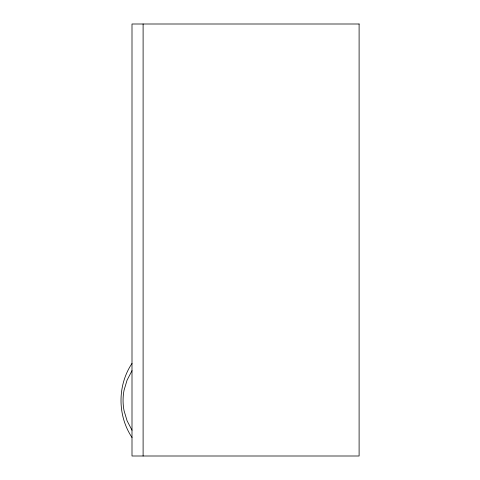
<?xml version="1.0" encoding="UTF-8"?>
<svg xmlns="http://www.w3.org/2000/svg" width="480" height="480" viewBox="0 0 480 480"><rect width="100%" height="100%" fill="white"/><g stroke="black" fill="none" stroke-linecap="round" stroke-linejoin="round"><path stroke-width="0.72" d="M132 363.426C117.354 385.338 117.354 415.578 132 437.484M132 370.686L127.086 380.124L124.08 390.138A53.136 53.136 0 0 0 124.08 410.772L127.086 420.792L132 430.23M143.106 24L143.106 456M359.106 24L132 24L132 456L359.106 456L359.106 24"/></g></svg>
